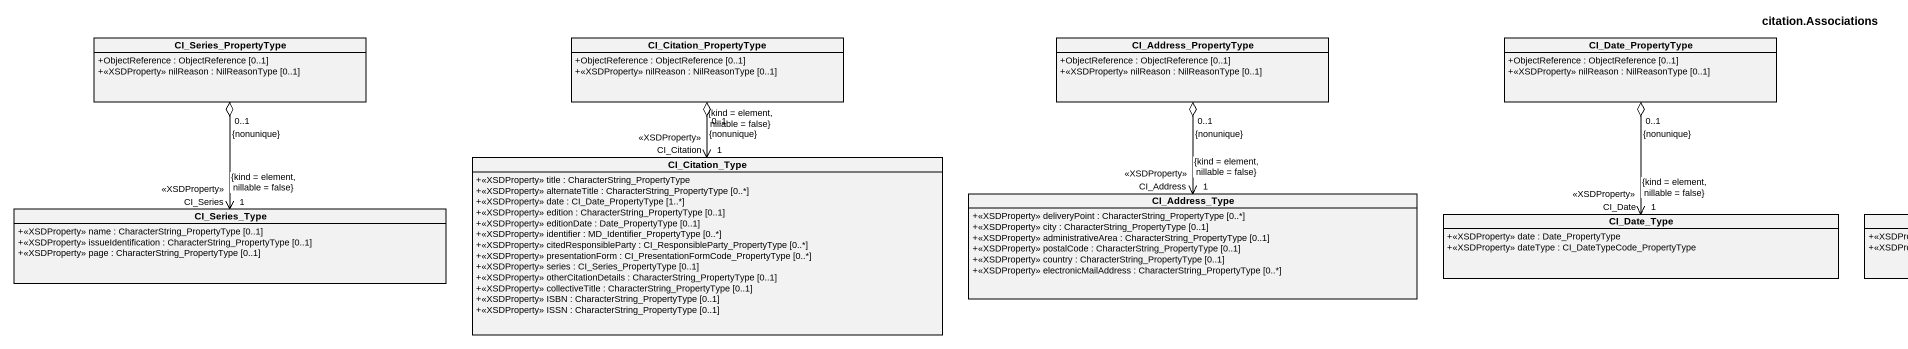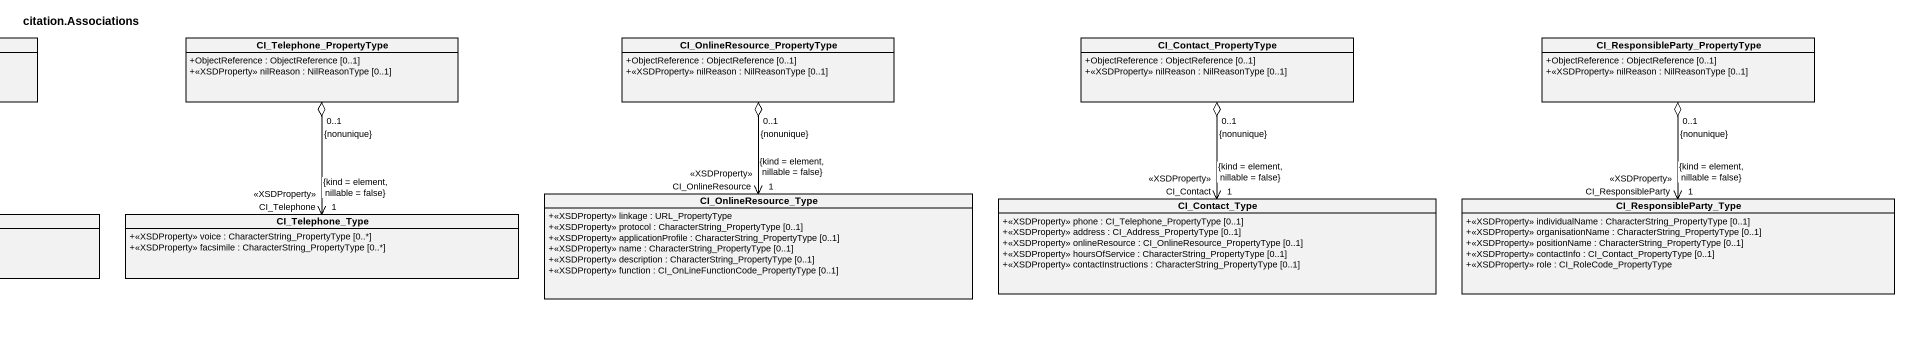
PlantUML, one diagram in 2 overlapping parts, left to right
@startuml
title citation.Associations
hide circle
hide empty members
skinparam classAttributeIconSize 0
class CI_Series_PropertyType {
  +ObjectReference : ObjectReference [0..1]
  +<<XSDProperty>> nilReason : NilReasonType [0..1]
}
class CI_Citation_PropertyType {
  +ObjectReference : ObjectReference [0..1]
  +<<XSDProperty>> nilReason : NilReasonType [0..1]
}
class CI_Address_PropertyType {
  +ObjectReference : ObjectReference [0..1]
  +<<XSDProperty>> nilReason : NilReasonType [0..1]
}
class CI_Date_PropertyType {
  +ObjectReference : ObjectReference [0..1]
  +<<XSDProperty>> nilReason : NilReasonType [0..1]
}
class CI_Telephone_PropertyType {
  +ObjectReference : ObjectReference [0..1]
  +<<XSDProperty>> nilReason : NilReasonType [0..1]
}
class "CI_OnlineResource_PropertyType" as CI_OnlineResource {
  +ObjectReference : ObjectReference [0..1]
  +<<XSDProperty>> nilReason : NilReasonType [0..1]
}
class CI_Contact_PropertyType {
  +ObjectReference : ObjectReference [0..1]
  +<<XSDProperty>> nilReason : NilReasonType [0..1]
}
class "CI_ResponsibleParty_PropertyType" as CI_ResponsibleParty {
  +ObjectReference : ObjectReference [0..1]
  +<<XSDProperty>> nilReason : NilReasonType [0..1]
}
class CI_Citation_Type {
  +<<XSDProperty>> title : CharacterString_PropertyType
  +<<XSDProperty>> alternateTitle : CharacterString_PropertyType [0..*]
  +<<XSDProperty>> date : CI_Date_PropertyType [1..*]
  +<<XSDProperty>> edition : CharacterString_PropertyType [0..1]
  +<<XSDProperty>> editionDate : Date_PropertyType [0..1]
  +<<XSDProperty>> identifier : MD_Identifier_PropertyType [0..*]
  +<<XSDProperty>> citedResponsibleParty : CI_ResponsibleParty_PropertyType [0..*]
  +<<XSDProperty>> presentationForm : CI_PresentationFormCode_PropertyType [0..*]
  +<<XSDProperty>> series : CI_Series_PropertyType [0..1]
  +<<XSDProperty>> otherCitationDetails : CharacterString_PropertyType [0..1]
  +<<XSDProperty>> collectiveTitle : CharacterString_PropertyType [0..1]
  +<<XSDProperty>> ISBN : CharacterString_PropertyType [0..1]
  +<<XSDProperty>> ISSN : CharacterString_PropertyType [0..1]
}
class CI_Address_Type {
  +<<XSDProperty>> deliveryPoint : CharacterString_PropertyType [0..*]
  +<<XSDProperty>> city : CharacterString_PropertyType [0..1]
  +<<XSDProperty>> administrativeArea : CharacterString_PropertyType [0..1]
  +<<XSDProperty>> postalCode : CharacterString_PropertyType [0..1]
  +<<XSDProperty>> country : CharacterString_PropertyType [0..1]
  +<<XSDProperty>> electronicMailAddress : CharacterString_PropertyType [0..*]
}
class CI_OnlineResource_Type {
  +<<XSDProperty>> linkage : URL_PropertyType
  +<<XSDProperty>> protocol : CharacterString_PropertyType [0..1]
  +<<XSDProperty>> applicationProfile : CharacterString_PropertyType [0..1]
  +<<XSDProperty>> name : CharacterString_PropertyType [0..1]
  +<<XSDProperty>> description : CharacterString_PropertyType [0..1]
  +<<XSDProperty>> function : CI_OnLineFunctionCode_PropertyType [0..1]
}
class CI_Contact_Type {
  +<<XSDProperty>> phone : CI_Telephone_PropertyType [0..1]
  +<<XSDProperty>> address : CI_Address_PropertyType [0..1]
  +<<XSDProperty>> onlineResource : CI_OnlineResource_PropertyType [0..1]
  +<<XSDProperty>> hoursOfService : CharacterString_PropertyType [0..1]
  +<<XSDProperty>> contactInstructions : CharacterString_PropertyType [0..1]
}
class CI_ResponsibleParty_Type {
  +<<XSDProperty>> individualName : CharacterString_PropertyType [0..1]
  +<<XSDProperty>> organisationName : CharacterString_PropertyType [0..1]
  +<<XSDProperty>> positionName : CharacterString_PropertyType [0..1]
  +<<XSDProperty>> contactInfo : CI_Contact_PropertyType [0..1]
  +<<XSDProperty>> role : CI_RoleCode_PropertyType
}
class CI_Series_Type {
  +<<XSDProperty>> name : CharacterString_PropertyType [0..1]
  +<<XSDProperty>> issueIdentification : CharacterString_PropertyType [0..1]
  +<<XSDProperty>> page : CharacterString_PropertyType [0..1]
}
class CI_Date_Type {
  +<<XSDProperty>> date : Date_PropertyType
  +<<XSDProperty>> dateType : CI_DateTypeCode_PropertyType
}
class CI_Telephone_Type {
  +<<XSDProperty>> voice : CharacterString_PropertyType [0..*]
  +<<XSDProperty>> facsimile : CharacterString_PropertyType [0..*]
}
CI_Series_PropertyType "0..1\n{nonunique}" o--> "CI_Series\n<<XSDProperty>>\n1\n{kind = element, nillable = false}" CI_Series_Type
CI_Citation_PropertyType "0..1\n{nonunique}" o--> "CI_Citation\n<<XSDProperty>>\n1\n{kind = element, nillable = false}" CI_Citation_Type
CI_Address_PropertyType "0..1\n{nonunique}" o--> "CI_Address\n<<XSDProperty>>\n1\n{kind = element, nillable = false}" CI_Address_Type
CI_Date_PropertyType "0..1\n{nonunique}" o--> "CI_Date\n<<XSDProperty>>\n1\n{kind = element, nillable = false}" CI_Date_Type
CI_Telephone_PropertyType "0..1\n{nonunique}" o--> "CI_Telephone\n<<XSDProperty>>\n1\n{kind = element, nillable = false}" CI_Telephone_Type
CI_OnlineResource "0..1\n{nonunique}" o--> "CI_OnlineResource\n<<XSDProperty>>\n1\n{kind = element, nillable = false}" CI_OnlineResource_Type
CI_Contact_PropertyType "0..1\n{nonunique}" o--> "CI_Contact\n<<XSDProperty>>\n1\n{kind = element, nillable = false}" CI_Contact_Type
CI_ResponsibleParty "0..1\n{nonunique}" o--> "CI_ResponsibleParty\n<<XSDProperty>>\n1\n{kind = element, nillable = false}" CI_ResponsibleParty_Type
@enduml
